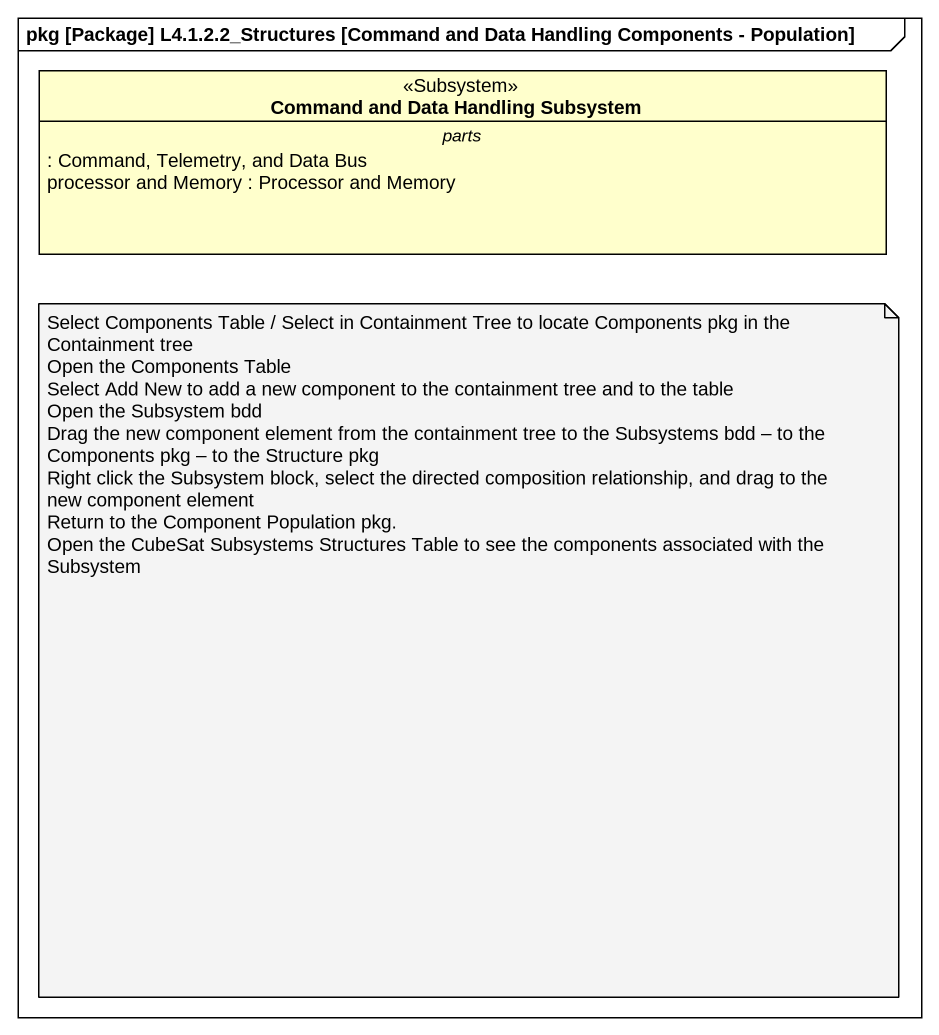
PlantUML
@startuml
mainframe pkg [Package] L4.1.2.2_Structures [Command and Data Handling Components - Population]
hide circle
hide empty members
class "Command and Data Handling Subsystem" as Command_and_Data_Handling <<Subsystem>> {
  -- parts --
  : Command, Telemetry, and Data Bus
  processor and Memory : Processor and Memory
}
note as N1
  Select Components Table / Select in Containment Tree to locate Components pkg in the Containment tree
  Open the Components Table
  Select Add New to add a new component to the containment tree and to the table
  Open the Subsystem bdd
  Drag the new component element from the containment tree to the Subsystems bdd – to the Components pkg – to the Structure pkg
  Right click the Subsystem block, select the directed composition relationship, and drag to the new component element
  Return to the Component Population pkg.
  Open the CubeSat Subsystems Structures Table to see the components associated with the Subsystem
end note
@enduml
